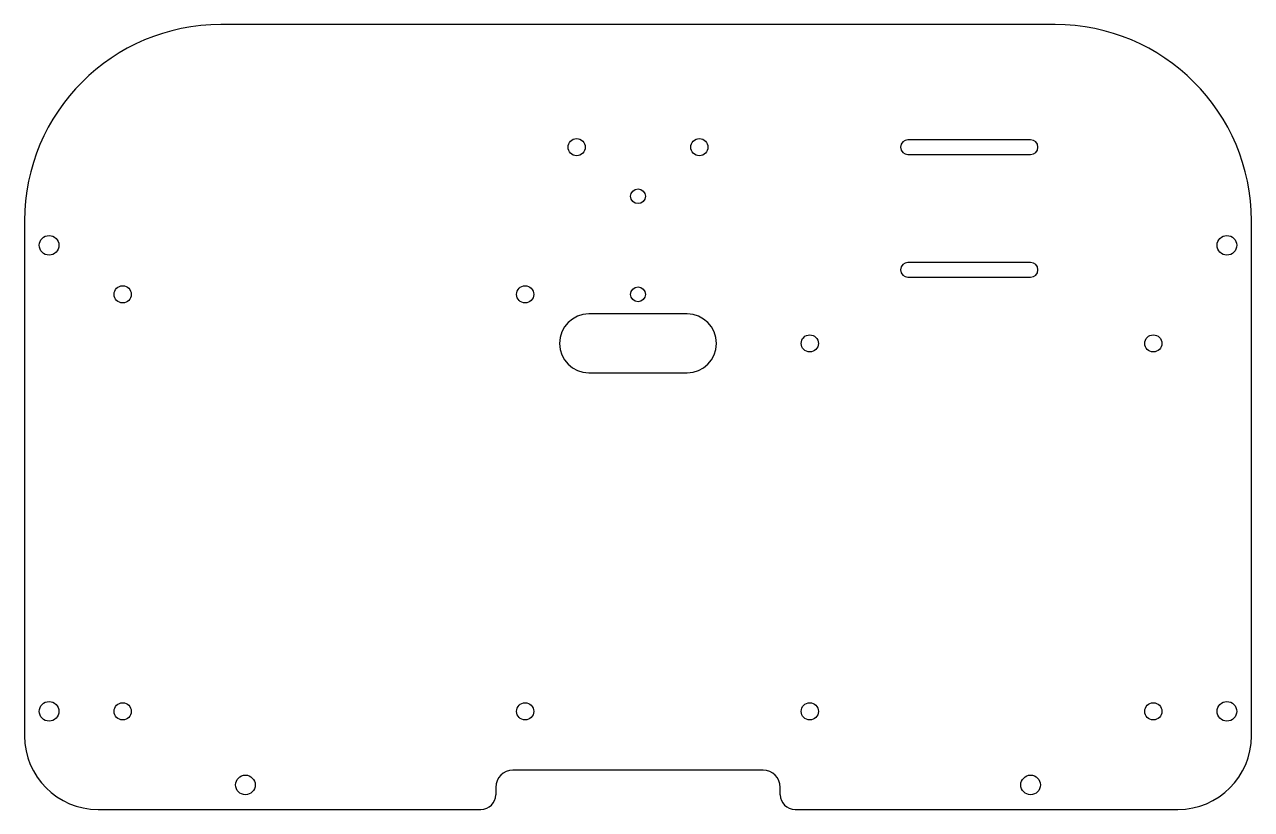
# Model space of a CAD drawing. Header units: millimetres. Extents: x -125 to 125, y -80 to 80.
import ezdxf

# ---------------------------------------------------------------- set-up
doc = ezdxf.new("R2010")
doc.units = ezdxf.units.MM

msp = doc.modelspace()

# ---------------------------------------------------------------- linework, layer by layer
at = {"color": 7, "linetype": 'Continuous', "lineweight": 25}
for p, q in [((85, 80), (-85, 80)), ((80, 56.5), (55, 56.5)), ((55, 53.5), (80, 53.5)), ((-125, 40), (-125, -65)), ((125, -65), (125, 40)), ((80, 31.5), (55, 31.5)), ((55, 28.5), (80, 28.5)), ((10, 21), (-10, 21)), ((-10, 9), (10, 9)), ((25.5, -72), (-25.5, -72)), ((-29, -75.5), (-29, -77)), ((29, -77), (29, -75.5)), ((-110, -80), (-32, -80)), ((32, -80), (110, -80))]:
    msp.add_line(p, q, dxfattribs=at)
for centre, radius in [((-12.5, 55), 1.75), ((12.5, 55), 1.75), ((0, 45), 1.5), ((-120, 35), 2), ((120, 35), 2), ((-105, 25), 1.75), ((-23, 25), 1.75), ((0, 25), 1.5), ((35, 15), 1.75), ((105, 15), 1.75), ((-120, -60), 2), ((-105, -60), 1.75), ((-23, -60), 1.75), ((35, -60), 1.75), ((105, -60), 1.75), ((120, -60), 2), ((-80, -75), 2), ((80, -75), 2)]:
    msp.add_circle(centre, radius, dxfattribs=at)
for centre, radius, start, end in [((-85, 40), 40, 90, 180), ((85, 40), 40, 0, 90), ((55, 55), 1.5, 90, 270), ((80, 55), 1.5, 270, 90), ((55, 30), 1.5, 90, 270), ((80, 30), 1.5, 270, 90), ((-10, 15), 6, 90, 270), ((10, 15), 6, 270, 90), ((-110, -65), 15, 180, 270), ((110, -65), 15, 270, 0), ((-25.5, -75.5), 3.5, 90, 180), ((25.5, -75.5), 3.5, 0, 90), ((-32, -77), 3, 270, 0), ((32, -77), 3, 180, 270)]:
    msp.add_arc(centre, radius, start, end, dxfattribs=at)

doc.saveas('drawing.dxf')
